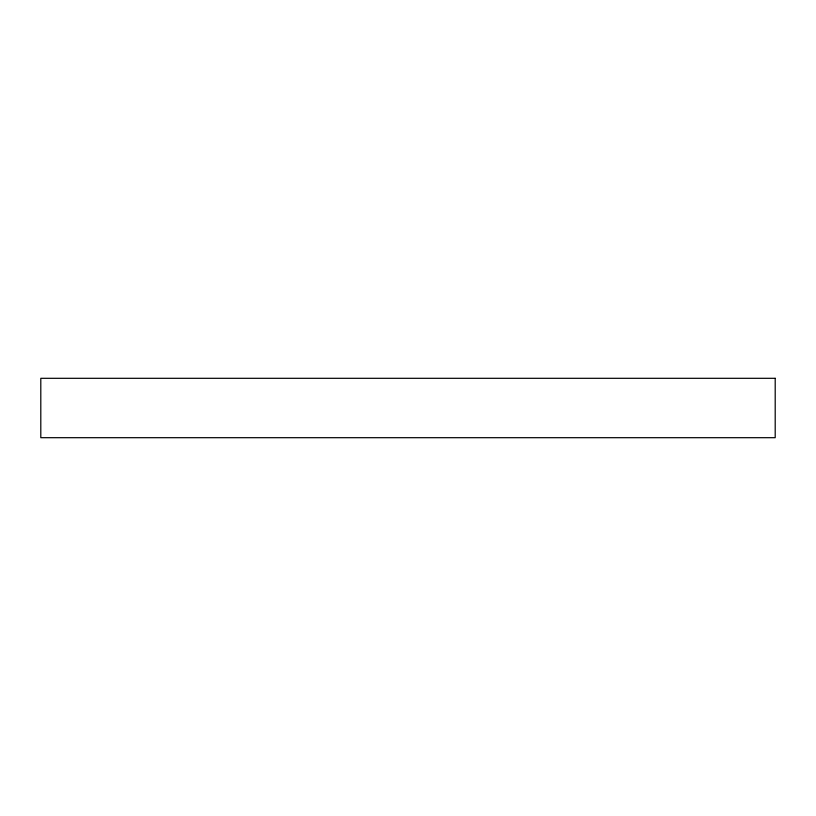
<?xml version="1.0" encoding="UTF-8"?>
<svg xmlns="http://www.w3.org/2000/svg" width="816" height="816" viewBox="0 0 816 816"><rect width="100%" height="100%" fill="white"/><g stroke="black" fill="none" stroke-linecap="round" stroke-linejoin="round"><path stroke-width="1.22" d="M775.2 378.308L40.8 378.308L40.8 437.692L775.2 437.692L775.2 378.308"/></g></svg>
